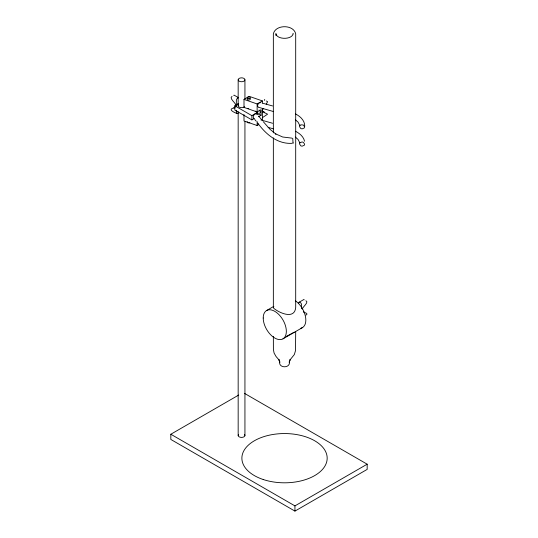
<?xml version="1.0" encoding="UTF-8"?>
<svg xmlns="http://www.w3.org/2000/svg" width="538" height="538" viewBox="0 0 538 538"><rect width="100%" height="100%" fill="white"/><g stroke="black" fill="none" stroke-linecap="round" stroke-linejoin="round"><path stroke-width="0.81" d="M304.212 299.8L303.856 299.518L299.074 302.275M293.096 33.894L293.143 33.618C292.295 39.879 276.754 39.879 275.913 33.618L275.954 35.575M273.351 132.893L273.351 33.894C275.382 24.324 293.674 24.324 295.698 33.894L295.698 307.4C294.75 319.828 279.464 313.096 273.734 308.287L273.351 307.4L273.734 306.761M262.174 110.646L263.284 108.521M292.719 138.327L293.089 143.263L292.954 142.805M264.595 100.33L264.757 99.759L264.319 99.792M233.721 107.876L235.113 106.907M302.295 309.054C302.712 306.721 309.35 302.195 305.893 300.735M266.249 104.264L267.588 101.716L266.391 100.989M305.893 315.113C308.664 313.95 305.45 312.504 303.943 312.524M294.205 332.215L286.196 336.485M258.462 116.753L261.105 115.233L261.105 109.665L257.137 111.958L244.003 107.405L244.003 99.402L249.255 96.369L262.396 100.915L262.396 103.404M254.346 118.481L251.885 119.9L234.844 110.061L234.844 105.798L238.287 103.814M244.003 99.402L257.137 103.948L262.396 100.915M234.844 105.798L251.885 115.636L257.137 112.603L255.234 111.104M262.329 117.708L267.588 114.184L262.174 111.568M244.003 114.567L244.003 120.969L257.137 125.522L258.59 124.681M266.599 310.52L273.822 306.351M282.961 338.853L302.45 327.602M244.514 393.379L367.172 464.193L367.172 469.398L294.938 511.1L170.828 439.445L170.828 434.24L238.724 395.04M170.828 434.24L294.938 505.895L367.172 464.193M235.146 107.775C227.957 108.636 231.636 111.48 236.774 113.457M232.039 96.349C228.536 98.266 236.061 102.953 236.256 106.006M292 138.138L282.679 137.008L275.268 133.693L275.96 134.103L270.009 129.322L263.317 121.722M292.067 143.323C277.514 144.251 265.664 134.15 257.715 123.027M272.584 105.966L262.961 103.283M272.584 123.269L260.937 119.954M268.153 127.405L273.519 128.858M273.519 111.554L258.812 107.365M262.739 111.386L264.245 111.938L264.716 112.738M257.325 113.841L261.105 115.233M303.324 311.475L304.212 312.269M260.957 102.812L260.264 102.435L258.381 103.518L257.446 105.905L258.381 107.21M254.017 118.387L253.324 118.004L253.324 115.872L254.958 113.861L256.579 113.995M258.381 124.52L257.446 123.215M238.173 97.492L234.07 95.125L233.721 95.408M295.53 113.969C300.291 116.329 304.858 120.573 304.75 126.269M295.53 131.272C299.599 133.404 303.566 136.551 304.548 141.272M295.349 119.759L298.059 122.133L299.767 125.401M295.349 137.069L298.059 139.443L299.767 142.704M258.603 116.087L261.75 119.792M254.649 119.416L256.182 121.171M301.583 308.664L301.583 304.918A2.078 1.197 60 0 0 300.117 302.376A2.078 1.197 60 0 0 298.651 303.224M295.698 331.536L295.517 350.601L294.333 354.549L289.774 360.225L290.379 359.384L289.195 362.309L289.357 361.583C290.823 368.523 278.227 368.523 279.693 361.583L279.854 362.309L278.671 359.384L279.276 360.225L276.068 356.526L274.111 353.096L273.398 349.626L273.351 336.398M294.938 505.895L294.938 511.1M273.351 137.93L273.351 307.4M262.396 108.387L262.396 120.828M257.137 103.948L257.137 111.958M257.137 112.603L257.137 114.735M257.137 121.521L257.137 125.522M251.885 115.636L251.885 119.9M244.938 79.785A3.383 1.957 0 0 1 239.861 81.48A3.383 1.957 0 0 1 239.861 78.097A3.383 1.957 0 0 1 244.938 79.785L244.938 99.012M244.938 121.702L244.938 435.464M238.166 79.785L238.166 105.697M238.166 111.642L238.166 435.464M236.343 105.771L236.343 100.525A2.078 1.197 -60 0 1 238.549 97.788M236.343 110.263L236.343 112.509A2.078 1.197 -60 0 0 238.549 112.704M295.476 300.85A16.362 9.449 60 0 1 305.47 316.559A16.362 9.449 60 0 1 300.903 328.207M249.861 98.474A1.56 0.901 0 0 1 249.955 99.691A1.56 0.901 0 0 1 247.863 99.853A1.56 0.901 0 0 1 247.406 98.662M249.861 122.617A1.56 0.901 0 0 1 247.978 122.765A1.56 0.901 0 0 1 247.245 121.749M259.007 110.041A2.172 1.493 47.8 0 1 259.444 110.371L260.096 111.231A2.031 1.399 47.8 0 1 260.096 112.926L259.444 113.303A2.172 1.493 47.8 0 1 258.543 113.202M248.758 108.669A1.56 0.901 0 0 1 247.655 108.4M244.481 106.672A3.383 1.957 0 0 1 239.861 107.392A3.383 1.957 0 0 1 238.616 104.722M236.774 105.071A2.078 1.197 -60 0 1 238.549 103.78M244.481 434.482A3.383 1.957 0 0 1 241.549 437.414A3.383 1.957 0 0 1 238.616 434.482M299.848 125.562L299.505 126.605L300.789 128.528L302.067 128.891L304.286 127.957L304.629 126.914L303.351 124.991L300.789 124.836L299.848 125.562M299.848 142.866L299.505 143.915L300.789 145.838L302.067 146.195L304.286 145.267L304.629 144.218L303.351 142.294L302.067 141.938L299.848 142.866M263.196 479.506A42.65 24.627 0 0 0 327.178 458.181A42.65 24.627 0 0 0 263.196 436.856A42.65 24.627 0 0 0 263.196 479.506M263.216 318.005A16.362 9.449 60 0 0 280.567 339.592A16.362 9.449 60 0 0 280.567 316.458A16.362 9.449 60 0 0 263.216 318.005M247.978 98.588A1.56 0.901 0 0 0 250.318 97.808A1.56 0.901 0 0 0 247.978 97.028A1.56 0.901 0 0 0 247.978 98.588"/></g></svg>
